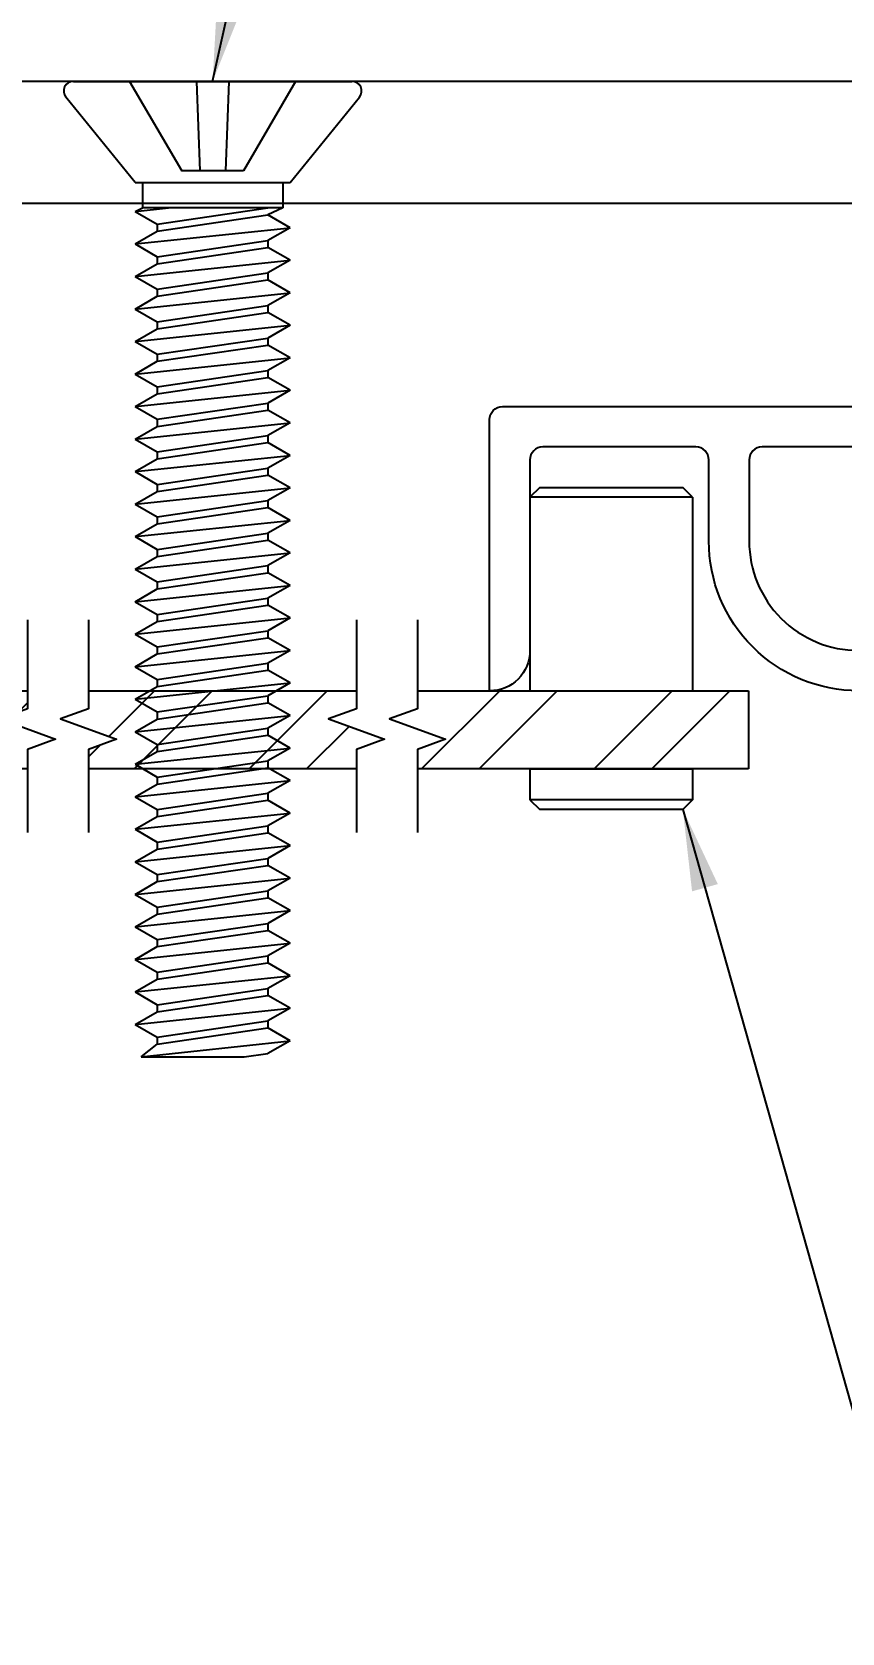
# Model space of a CAD drawing. Header units: inches. Extents: x 2.3 to 34.7, y -2.1 to 5.3.
# Drawn here: x 8.716 to 9.961, y -0.493 to 1.969 of the extents above; entities that cross this region are included whole.
import ezdxf

# ---------------------------------------------------------------- set-up
doc = ezdxf.new("R2010")
doc.units = ezdxf.units.IN
doc.header["$MEASUREMENT"] = 0
for name, color, linetype in [('anchors', 4, 'Continuous'), ('dimensions', 3, 'Continuous'), ('METALS', 7, 'Continuous'), ('text', 2, 'Continuous')]:
    doc.layers.add(name, color=color, linetype=linetype)
doc.styles.add('ARIAL', font='arial.ttf')
doc.dimstyles.new('Arial', dxfattribs={"dimtxt": 0.125, "dimasz": 0.125, "dimexe": 0.125, "dimexo": 0.125, "dimgap": 0.125, "dimtad": 0, "dimtih": 1, "dimtoh": 1, "dimdec": 4, "dimzin": 0, "dimdsep": 46, "dimlunit": 4, "dimtxsty": 'ARIAL', "dimcen": 0.125, "dimadec": 0, "dimazin": 0, "dimtfac": 1, "dimtdec": 4, "dimtofl": 0, "dimtmove": 0, "dimatfit": 3, "dimfxl": 0, "dimfrac": 2, "dimtolj": 1, "dimtzin": 0, "dimarcsym": 0})

# ---------------------------------------------------------------- blocks, each defined once
blk = doc.blocks.new('*D1')
at = {"layer": 'DEFPOINTS', "color": 0}
for p in [(11.166, 3.5417), (6.8216, 1.8728), (11.166, 1.8928)]:
    blk.add_point(p, dxfattribs=at)
at = {"layer": 'dimensions', "color": 0, "lineweight": -2}
for p, q in [((6.8216, 1.9978), (6.8216, 3.6667)), ((11.166, 2.0178), (11.166, 3.6667)), ((6.9466, 3.5417), (8.513, 3.5417)), ((11.041, 3.5417), (9.4795, 3.5417))]:
    blk.add_line(p, q, dxfattribs=at)
at = {"layer": 'dimensions', "color": 0}
for points in [[(6.9466, 3.5626), (6.9466, 3.5209), (6.8216, 3.5417)], [(11.041, 3.5626), (11.041, 3.5209), (11.166, 3.5417)]]:
    blk.add_solid(points, dxfattribs=at)
at = {"layer": 'dimensions', "color": 0, "insert": (8.9962, 3.5417), "char_height": 0.125, "attachment_point": 5, "style": 'ARIAL'}
blk.add_mtext('\\A1;4 3/8"\\P [110mm]', dxfattribs=at)
blk = doc.blocks.new('*D2')
at = {"layer": 'DEFPOINTS', "color": 0}
for p in [(13.6663, 4.0256), (4.3213, 1.8828), (13.6663, 1.8828)]:
    blk.add_point(p, dxfattribs=at)
at = {"layer": 'dimensions', "color": 0, "lineweight": -2}
for p, q in [((4.3213, 2.0078), (4.3213, 4.1506)), ((13.6663, 2.0078), (13.6663, 4.1506)), ((4.4463, 4.0256), (8.5106, 4.0256)), ((13.5413, 4.0256), (9.4771, 4.0256))]:
    blk.add_line(p, q, dxfattribs=at)
at = {"layer": 'dimensions', "color": 0}
for points in [[(4.4463, 4.0464), (4.4463, 4.0048), (4.3213, 4.0256)], [(13.5413, 4.0464), (13.5413, 4.0048), (13.6663, 4.0256)]]:
    blk.add_solid(points, dxfattribs=at)
at = {"layer": 'dimensions', "color": 0, "insert": (8.9938, 4.0256), "char_height": 0.125, "attachment_point": 5, "style": 'ARIAL'}
blk.add_mtext('\\A1;9 3/8"\\P [237mm]', dxfattribs=at)
blk = doc.blocks.new('F14112S')
for p, q in [((-0.214, 0), (0.214, 0)), ((-0.1275, 0), (-0.0475, -0.1375)), ((-0.0247, 0), (-0.0198, -0.1375)), ((0.0247, 0), (0.0198, -0.1375)), ((0.1275, 0), (0.0475, -0.1375)), ((-0.119, -0.1554), (-0.2257, -0.0244)), ((0.119, -0.1554), (0.2257, -0.0244)), ((0.0475, -0.1375), (-0.0475, -0.1375)), ((-0.119, -0.1554), (0.119, -0.1554)), ((-0.108, -0.1554), (-0.108, -0.1946)), ((0.108, -0.1554), (0.108, -0.1946)), ((-0.119, -0.2), (-0.108, -0.1946)), ((-0.119, -0.2), (-0.0679, -0.1946)), ((0.108, -0.1946), (-0.108, -0.1946)), ((-0.085, -0.2196), (0.085, -0.1946)), ((0.108, -0.1946), (0.085, -0.2054)), ((-0.119, -0.2), (-0.085, -0.2196)), ((-0.085, -0.2304), (0.085, -0.2054)), ((-0.085, -0.2196), (-0.085, -0.2304)), ((0.119, -0.225), (0.085, -0.2054)), ((-0.119, -0.25), (0.119, -0.225)), ((-0.119, -0.25), (-0.085, -0.2304)), ((-0.085, -0.2696), (0.085, -0.2446)), ((0.119, -0.225), (0.085, -0.2446)), ((0.085, -0.2446), (0.085, -0.2554)), ((-0.119, -0.25), (-0.085, -0.2696)), ((-0.085, -0.2804), (0.085, -0.2554)), ((-0.085, -0.2696), (-0.085, -0.2804)), ((0.119, -0.275), (0.085, -0.2554)), ((-0.119, -0.3), (0.119, -0.275)), ((-0.119, -0.3), (-0.085, -0.2804)), ((-0.085, -0.3196), (0.085, -0.2946)), ((0.119, -0.275), (0.085, -0.2946)), ((0.085, -0.2946), (0.085, -0.3054)), ((-0.119, -0.3), (-0.085, -0.3196)), ((-0.085, -0.3304), (0.085, -0.3054)), ((-0.085, -0.3196), (-0.085, -0.3304)), ((0.119, -0.325), (0.085, -0.3054)), ((-0.119, -0.35), (0.119, -0.325)), ((-0.119, -0.35), (-0.085, -0.3304)), ((0.119, -0.325), (0.085, -0.3446)), ((-0.119, -0.35), (-0.085, -0.3696)), ((-0.085, -0.3696), (0.085, -0.3446)), ((-0.085, -0.3804), (0.085, -0.3554)), ((0.085, -0.3446), (0.085, -0.3554)), ((0.119, -0.375), (0.085, -0.3554)), ((-0.119, -0.4), (0.119, -0.375)), ((-0.119, -0.4), (-0.085, -0.3804)), ((-0.085, -0.3696), (-0.085, -0.3804)), ((0.119, -0.375), (0.085, -0.3946)), ((-0.119, -0.4), (-0.085, -0.4196)), ((-0.085, -0.4196), (0.085, -0.3946)), ((-0.085, -0.4304), (0.085, -0.4054)), ((0.085, -0.3946), (0.085, -0.4054)), ((0.119, -0.425), (0.085, -0.4054)), ((-0.119, -0.45), (0.119, -0.425)), ((-0.119, -0.45), (-0.085, -0.4304)), ((-0.085, -0.4196), (-0.085, -0.4304)), ((0.119, -0.425), (0.085, -0.4446)), ((-0.119, -0.45), (-0.085, -0.4696)), ((-0.085, -0.4696), (0.085, -0.4446)), ((-0.085, -0.4804), (0.085, -0.4554)), ((0.085, -0.4446), (0.085, -0.4554)), ((0.119, -0.475), (0.085, -0.4554)), ((-0.119, -0.5), (0.119, -0.475)), ((-0.119, -0.5), (-0.085, -0.4804)), ((-0.085, -0.4696), (-0.085, -0.4804)), ((0.119, -0.475), (0.085, -0.4946)), ((-0.119, -0.5), (-0.085, -0.5196)), ((-0.085, -0.5196), (0.085, -0.4946)), ((-0.085, -0.5304), (0.085, -0.5054)), ((0.085, -0.4946), (0.085, -0.5054)), ((0.119, -0.525), (0.085, -0.5054)), ((-0.119, -0.55), (0.119, -0.525)), ((-0.119, -0.55), (-0.085, -0.5304)), ((-0.085, -0.5196), (-0.085, -0.5304)), ((0.119, -0.525), (0.085, -0.5446)), ((-0.119, -0.55), (-0.085, -0.5696)), ((-0.085, -0.5696), (0.085, -0.5446)), ((-0.085, -0.5804), (0.085, -0.5554)), ((0.085, -0.5446), (0.085, -0.5554)), ((0.119, -0.575), (0.085, -0.5554)), ((-0.119, -0.6), (0.119, -0.575)), ((-0.119, -0.6), (-0.085, -0.5804)), ((-0.085, -0.5696), (-0.085, -0.5804)), ((0.119, -0.575), (0.085, -0.5946)), ((-0.119, -0.6), (-0.085, -0.6196)), ((-0.085, -0.6196), (0.085, -0.5946)), ((-0.085, -0.6304), (0.085, -0.6054)), ((0.085, -0.5946), (0.085, -0.6054)), ((0.119, -0.625), (0.085, -0.6054)), ((-0.119, -0.65), (0.119, -0.625)), ((-0.119, -0.65), (-0.085, -0.6304)), ((-0.085, -0.6196), (-0.085, -0.6304)), ((0.119, -0.625), (0.085, -0.6446)), ((-0.119, -0.65), (-0.085, -0.6696)), ((-0.085, -0.6696), (0.085, -0.6446)), ((-0.085, -0.6804), (0.085, -0.6554)), ((0.085, -0.6446), (0.085, -0.6554)), ((0.119, -0.675), (0.085, -0.6554)), ((-0.119, -0.7), (0.119, -0.675)), ((-0.119, -0.7), (-0.085, -0.6804)), ((-0.085, -0.6696), (-0.085, -0.6804)), ((0.119, -0.675), (0.085, -0.6946)), ((-0.119, -0.7), (-0.085, -0.7196)), ((-0.085, -0.7196), (0.085, -0.6946)), ((-0.085, -0.7304), (0.085, -0.7054)), ((0.085, -0.6946), (0.085, -0.7054)), ((0.119, -0.725), (0.085, -0.7054)), ((-0.119, -0.75), (0.119, -0.725)), ((-0.119, -0.75), (-0.085, -0.7304)), ((-0.085, -0.7196), (-0.085, -0.7304)), ((0.119, -0.725), (0.085, -0.7446)), ((-0.119, -0.75), (-0.085, -0.7696)), ((-0.085, -0.7696), (0.085, -0.7446)), ((-0.085, -0.7804), (0.085, -0.7554)), ((0.085, -0.7446), (0.085, -0.7554)), ((0.119, -0.775), (0.085, -0.7554)), ((-0.119, -0.8), (0.119, -0.775)), ((-0.119, -0.8), (-0.085, -0.7804)), ((-0.085, -0.7696), (-0.085, -0.7804)), ((0.119, -0.775), (0.085, -0.7946)), ((-0.119, -0.8), (-0.085, -0.8196)), ((-0.085, -0.8196), (0.085, -0.7946)), ((-0.085, -0.8304), (0.085, -0.8054)), ((0.085, -0.7946), (0.085, -0.8054)), ((0.119, -0.825), (0.085, -0.8054)), ((-0.119, -0.85), (0.119, -0.825)), ((-0.119, -0.85), (-0.085, -0.8304)), ((-0.085, -0.8196), (-0.085, -0.8304)), ((0.119, -0.825), (0.085, -0.8446)), ((-0.119, -0.85), (-0.085, -0.8696)), ((-0.085, -0.8696), (0.085, -0.8446)), ((-0.085, -0.8804), (0.085, -0.8554)), ((0.085, -0.8446), (0.085, -0.8554)), ((0.119, -0.875), (0.085, -0.8554)), ((-0.119, -0.9), (0.119, -0.875)), ((-0.119, -0.9), (-0.085, -0.8804)), ((-0.085, -0.8696), (-0.085, -0.8804)), ((0.119, -0.875), (0.085, -0.8946)), ((-0.119, -0.9), (-0.085, -0.9196)), ((-0.085, -0.9196), (0.085, -0.8946)), ((-0.085, -0.9304), (0.085, -0.9054)), ((0.085, -0.8946), (0.085, -0.9054)), ((0.119, -0.925), (0.085, -0.9054)), ((-0.119, -0.95), (0.119, -0.925)), ((-0.119, -0.95), (-0.085, -0.9304)), ((-0.085, -0.9196), (-0.085, -0.9304)), ((0.119, -0.925), (0.085, -0.9446)), ((-0.119, -0.95), (-0.085, -0.9696)), ((-0.085, -0.9696), (0.085, -0.9446)), ((-0.085, -0.9804), (0.085, -0.9554)), ((0.085, -0.9446), (0.085, -0.9554)), ((0.119, -0.975), (0.085, -0.9554)), ((-0.119, -1), (0.119, -0.975)), ((-0.119, -1), (-0.085, -0.9804)), ((-0.085, -0.9696), (-0.085, -0.9804)), ((0.119, -0.975), (0.085, -0.9946)), ((-0.119, -1), (-0.085, -1.0196)), ((-0.085, -1.0196), (0.085, -0.9946)), ((-0.085, -1.0304), (0.085, -1.0054)), ((0.085, -0.9946), (0.085, -1.0054)), ((0.119, -1.025), (0.085, -1.0054)), ((-0.119, -1.05), (0.119, -1.025)), ((-0.119, -1.05), (-0.085, -1.0304)), ((-0.085, -1.0196), (-0.085, -1.0304)), ((0.119, -1.025), (0.085, -1.0446)), ((-0.119, -1.05), (-0.085, -1.0696)), ((-0.085, -1.0696), (0.085, -1.0446)), ((-0.085, -1.0804), (0.085, -1.0554)), ((0.085, -1.0446), (0.085, -1.0554)), ((0.119, -1.075), (0.085, -1.0554)), ((-0.119, -1.1), (0.119, -1.075)), ((-0.119, -1.1), (-0.085, -1.0804)), ((-0.085, -1.0696), (-0.085, -1.0804)), ((0.119, -1.075), (0.085, -1.0946)), ((-0.119, -1.1), (-0.085, -1.1196)), ((-0.085, -1.1196), (0.085, -1.0946)), ((-0.085, -1.1304), (0.085, -1.1054)), ((0.085, -1.0946), (0.085, -1.1054)), ((0.119, -1.125), (0.085, -1.1054)), ((-0.119, -1.15), (0.119, -1.125)), ((-0.119, -1.15), (-0.085, -1.1304)), ((-0.085, -1.1196), (-0.085, -1.1304)), ((0.119, -1.125), (0.085, -1.1446)), ((-0.119, -1.15), (-0.085, -1.1696)), ((-0.085, -1.1696), (0.085, -1.1446)), ((-0.085, -1.1804), (0.085, -1.1554)), ((0.085, -1.1446), (0.085, -1.1554)), ((0.119, -1.175), (0.085, -1.1554)), ((-0.119, -1.2), (0.119, -1.175)), ((-0.119, -1.2), (-0.085, -1.1804)), ((-0.085, -1.1696), (-0.085, -1.1804)), ((0.119, -1.175), (0.085, -1.1946)), ((-0.119, -1.2), (-0.085, -1.2196)), ((-0.085, -1.2196), (0.085, -1.1946)), ((-0.085, -1.2304), (0.085, -1.2054)), ((0.085, -1.1946), (0.085, -1.2054)), ((0.119, -1.225), (0.085, -1.2054)), ((-0.119, -1.25), (0.119, -1.225)), ((-0.119, -1.25), (-0.085, -1.2304)), ((-0.085, -1.2196), (-0.085, -1.2304)), ((0.119, -1.225), (0.085, -1.2446)), ((-0.119, -1.25), (-0.085, -1.2696)), ((-0.085, -1.2696), (0.085, -1.2446)), ((0.085, -1.2446), (0.085, -1.2554)), ((-0.119, -1.3), (0.119, -1.275)), ((-0.085, -1.2804), (0.085, -1.2554)), ((-0.085, -1.2696), (-0.085, -1.2804)), ((0.119, -1.275), (0.085, -1.2554)), ((0.119, -1.275), (0.085, -1.2946)), ((-0.119, -1.3), (-0.085, -1.2804)), ((-0.119, -1.3), (-0.085, -1.3196)), ((-0.085, -1.3196), (0.085, -1.2946)), ((0.085, -1.2946), (0.085, -1.3054)), ((-0.119, -1.35), (0.119, -1.325)), ((-0.085, -1.3304), (0.085, -1.3054)), ((-0.085, -1.3196), (-0.085, -1.3304)), ((0.119, -1.325), (0.085, -1.3054)), ((0.119, -1.325), (0.085, -1.3446)), ((-0.119, -1.35), (-0.085, -1.3304)), ((-0.119, -1.35), (-0.085, -1.3696)), ((-0.085, -1.3696), (0.085, -1.3446)), ((0.085, -1.3446), (0.085, -1.3554)), ((-0.119, -1.4), (0.119, -1.375)), ((-0.085, -1.3804), (0.085, -1.3554)), ((-0.085, -1.3696), (-0.085, -1.3804)), ((0.119, -1.375), (0.085, -1.3554)), ((0.119, -1.375), (0.085, -1.3946)), ((-0.119, -1.4), (-0.085, -1.3804)), ((-0.119, -1.4), (-0.085, -1.4196)), ((-0.085, -1.4196), (0.085, -1.3946)), ((0.085, -1.3946), (0.085, -1.4054)), ((-0.119, -1.45), (0.119, -1.425)), ((-0.085, -1.4304), (0.085, -1.4054)), ((-0.085, -1.4196), (-0.085, -1.4304)), ((0.119, -1.425), (0.085, -1.4054)), ((0.119, -1.425), (0.085, -1.4446)), ((-0.119, -1.45), (-0.085, -1.4304)), ((-0.119, -1.45), (-0.085, -1.4696)), ((-0.085, -1.4696), (0.085, -1.4446)), ((0.085, -1.4446), (0.085, -1.4554)), ((-0.1099, -1.5), (0.119, -1.475)), ((-0.085, -1.4804), (0.085, -1.4554)), ((-0.085, -1.4696), (-0.085, -1.4804)), ((0.119, -1.475), (0.085, -1.4554)), ((0.119, -1.475), (0.085, -1.4946)), ((-0.1099, -1.5), (-0.085, -1.4804)), ((-0.1099, -1.5), (0.0485, -1.5)), ((0.0485, -1.5), (0.085, -1.4946))]:
    blk.add_line(p, q)
for centre, start, end in [((-0.214, -0.015), 90, 219.032), ((0.214, -0.015), 320.968, 90)]:
    blk.add_arc(centre, 0.015, start, end)
blk = doc.blocks.new('PIN')
for p, q in [((-0.1602, 0.1698), (-0.1452, 0.1848)), ((0.0748, 0.1848), (-0.1452, 0.1848)), ((0.0748, 0.1848), (0.0898, 0.1698)), ((-0.1602, 0.1698), (0.0898, 0.1698)), ((-0.1602, 0.1698), (-0.1602, -0.1277)), ((0.0898, 0.1698), (0.0898, -0.1277)), ((0.0898, -0.1277), (-0.1602, -0.1277)), ((0.0898, -0.2477), (-0.1602, -0.2477)), ((-0.1602, -0.2477), (-0.1602, -0.2952)), ((0.0898, -0.2477), (0.0898, -0.2952)), ((-0.1602, -0.2952), (0.0898, -0.2952)), ((-0.1602, -0.2952), (-0.1452, -0.3102)), ((0.0898, -0.2952), (0.0748, -0.3102)), ((-0.1452, -0.3102), (0.0748, -0.3102))]:
    blk.add_line(p, q)
blk = doc.blocks.new('PB614')
h = blk.add_hatch()
h.set_pattern_fill('ANSI32', color=256, scale=0.5, style=0)
h.set_pattern_definition([(45, (-1.4139, -4.05944), (-0.1325825, 0.1325825), []), (45, (-1.3255, -4.05944), (-0.1325825, 0.1325825), [])])
h.paths.add_polyline_path([(8.2157, 3.5381), (8.2157, 3.6581), (7.707, 3.6581), (7.707, 3.6304), (7.6641, 3.6148), (7.75, 3.5835), (7.707, 3.5679), (7.707, 3.5381)])
h.paths.add_polyline_path([(7.6135, 3.5381), (7.6135, 3.5679), (7.6564, 3.5835), (7.5706, 3.6148), (7.6135, 3.6304), (7.6135, 3.6581), (7.2017, 3.6581), (7.2017, 3.6304), (7.1588, 3.6148), (7.2446, 3.5835), (7.2017, 3.5679), (7.2017, 3.5381)])
h.paths.add_polyline_path([(6.569, 3.6581), (6.569, 3.5381), (7.1081, 3.5381), (7.1081, 3.5679), (7.1511, 3.5835), (7.0652, 3.6148), (7.1081, 3.6304), (7.1081, 3.6581)])
for p, q in [((6.569, 3.5381), (6.569, 3.6581)), ((6.569, 3.6581), (7.1081, 3.6581)), ((7.2017, 3.6581), (7.6135, 3.6581)), ((7.707, 3.6581), (8.2157, 3.6581)), ((8.2157, 3.6581), (8.2157, 3.5381)), ((7.1081, 3.5381), (6.569, 3.5381)), ((7.6135, 3.5381), (7.2017, 3.5381)), ((8.2157, 3.5381), (7.707, 3.5381))]:
    blk.add_line(p, q)
at = {"linetype": 'Continuous'}
for points in [[(7.1081, 3.7673), (7.1081, 3.6304), (7.0652, 3.6148), (7.1511, 3.5835), (7.1081, 3.5679), (7.1081, 3.4402)], [(7.2017, 3.7673), (7.2017, 3.6304), (7.1588, 3.6148), (7.2446, 3.5835), (7.2017, 3.5679), (7.2017, 3.4402)], [(7.6135, 3.7673), (7.6135, 3.6304), (7.5706, 3.6148), (7.6564, 3.5835), (7.6135, 3.5679), (7.6135, 3.4402)], [(7.707, 3.7673), (7.707, 3.6304), (7.6641, 3.6148), (7.75, 3.5835), (7.707, 3.5679), (7.707, 3.4402)]]:
    blk.add_lwpolyline(points, dxfattribs=at)
blk.add_blockref('PIN', (6.8151, 3.7858))
at = {"xscale": -1}
blk.add_blockref('PIN', (7.9698, 3.7858), dxfattribs=at)
blk = doc.blocks.new('95201g')
for points in [[(1.6387, 0.0182), (1.9687, 0.0182, -0.414214), (1.9887, -0.0018), (1.9887, -0.1268, -0.414214), (1.8207, -0.2948)], [(1.8207, -0.3568, 0.414214), (2.0507, -0.1268), (2.0507, -0.0018, -0.414214), (2.0707, 0.0182), (2.3057, 0.0182, -0.414214), (2.3257, -0.0018), (2.3257, -0.2953, 0.414214), (2.3872, -0.3568), (2.3877, -0.3568), (2.3877, 0.0602, 0.414214), (2.3677, 0.0802), (-0.0148, 0.0802)]]:
    blk.add_lwpolyline(points, format="xyb")
blk = doc.blocks.new('aluminum plate')
at = {"layer": 'METALS'}
blk.add_lwpolyline([(0, 0.1925), (0, 0.005), (4.3445, 0.005), (4.3445, 0.1925)], close=True, dxfattribs=at)
at = {"style": 'ARIAL', "flags": 3}
blk.add_attdef('3/16"ALUMINUMPLATE', (-0.0013, 0.6237), '', height=0.2734, dxfattribs=at)

msp = doc.modelspace()

# ---------------------------------------------------------------- block references
at = {"layer": 'anchors'}
for name, p in [('F14112S', (8.99381, 1.89285)), ('PB614', (1.6014, -2.70226))]:
    msp.add_blockref(name, p, dxfattribs=at)
at = {"layer": 'METALS', "xscale": -1}
msp.add_blockref('95201g', (11.80697, 1.31265), dxfattribs=at)
at = {"layer": 'METALS'}
msp.add_blockref('aluminum plate', (6.82158, 1.70035), dxfattribs=at)

# ---------------------------------------------------------------- dimensions: what is measured, and where the dimension line sits
at = {"layer": 'dimensions'}
for base, p1, p2, override, picture, middle in [((13.66631, 4.0256), (4.32131, 1.88285), (13.66631, 1.88285), {"dimdec": 4, "dimpost": '\\X'}, '*D2', (8.99381, 4.0256)), ((11.16605, 3.54173), (6.82158, 1.87285), (11.16605, 1.89285), {"dimpost": '\\X'}, '*D1', (8.99624, 3.54173))]:
    dim = msp.add_linear_dim(base=base, p1=p1, p2=p2, dimstyle='Arial', override=override, dxfattribs=at)
    dim.commit()
    dim.dimension.update_dxf_attribs({"geometry": picture, "text_midpoint": middle, "dimtype": 160})

# ---------------------------------------------------------------- leaders
at = {"layer": 'text', "annotation_type": 0, "has_hookline": 1, "hookline_direction": 0, "text_width": 2.56199}
msp.add_leader([(7.23451, 1.89285), (7.56161, 2.99162), (7.6942, 2.99162)], dimstyle='Arial', dxfattribs=at)
at = {"layer": 'text', "annotation_type": 0, "has_hookline": 1, "hookline_direction": 0, "text_width": 1.39052}
for points in [[(8.99381, 1.89285), (9.09211, 2.33689), (9.21711, 2.33689)], [(9.71631, 0.77335), (10.20165, -0.94594), (10.32665, -0.94594)]]:
    msp.add_leader(points, dimstyle='Arial', override={"dimgap": 0.1875, "dimtad": 0}, dxfattribs=at)

doc.saveas('drawing.dxf')
